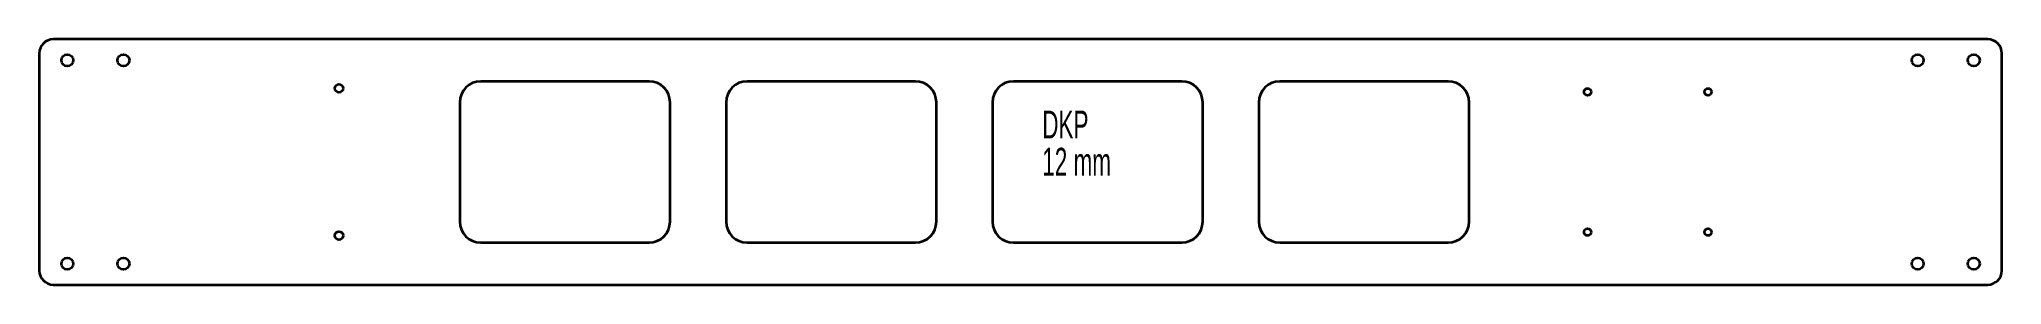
# Model space of a CAD drawing. Header units: millimetres. Extents: x -1433 to -33, y 21 to 196.
import ezdxf

# ---------------------------------------------------------------- set-up
doc = ezdxf.new("R2010")
doc.units = ezdxf.units.MM
doc.styles.add('SLDTEXTSTYLE0', font='TXT', dxfattribs={"width": 0.605})

# ---------------------------------------------------------------- blocks, each defined once
blk = doc.blocks.new('SW_NOTE_0')
at = {"color": 0, "linetype": 'Continuous', "lineweight": 0, "char_height": 19.84, "attachment_point": 1, "style": 'SLDTEXTSTYLE0'}
for s, insert in [('DKP', (0, 25.6)), ('12 mm', (0, -0.9))]:
    blk.add_mtext(s, dxfattribs=dict(at, insert=insert))

msp = doc.modelspace()

# ---------------------------------------------------------------- linework, layer by layer
at = {"color": 7, "linetype": 'Continuous', "lineweight": 35}
for p, q in [((-1433, 185.9), (-1433, 30.9)), ((-43, 195.9), (-1423, 195.9)), ((-33, 30.9), (-33, 185.9)), ((-998, 165.9), (-1118, 165.9)), ((-808, 165.9), (-928, 165.9)), ((-618, 165.9), (-738, 165.9)), ((-428, 165.9), (-548, 165.9)), ((-1133, 150.9), (-1133, 65.9)), ((-983, 65.9), (-983, 150.9)), ((-943, 150.9), (-943, 65.9)), ((-793, 65.9), (-793, 150.9)), ((-753, 150.9), (-753, 65.9)), ((-603, 65.9), (-603, 150.9)), ((-563, 150.9), (-563, 65.9)), ((-413, 65.9), (-413, 150.9)), ((-1118, 50.9), (-998, 50.9)), ((-928, 50.9), (-808, 50.9)), ((-738, 50.9), (-618, 50.9)), ((-548, 50.9), (-428, 50.9)), ((-1423, 20.9), (-43, 20.9))]:
    msp.add_line(p, q, dxfattribs=at)
for centre, radius in [((-1413, 180.9), 4.25), ((-1373, 180.9), 4.25), ((-93, 180.9), 4.25), ((-53, 180.9), 4.25), ((-1219.2, 160.9), 3), ((-328.5, 158.4), 2.5), ((-242.5, 158.4), 2.5), ((-1219.2, 55.9), 3), ((-328.5, 58.4), 2.5), ((-242.5, 58.4), 2.5), ((-1413, 35.9), 4.25), ((-1373, 35.9), 4.25), ((-93, 35.9), 4.25), ((-53, 35.9), 4.25)]:
    msp.add_circle(centre, radius, dxfattribs=at)
for centre, radius, start, end in [((-1423, 185.9), 10, 90, 180), ((-43, 185.9), 10, 0, 90), ((-1118, 150.9), 15, 90, 180), ((-998, 150.9), 15, 0, 90), ((-928, 150.9), 15, 90, 180), ((-808, 150.9), 15, 0, 90), ((-738, 150.9), 15, 90, 180), ((-618, 150.9), 15, 0, 90), ((-548, 150.9), 15, 90, 180), ((-428, 150.9), 15, 0, 90), ((-1118, 65.9), 15, 180, 270), ((-998, 65.9), 15, 270, 0), ((-928, 65.9), 15, 180, 270), ((-808, 65.9), 15, 270, 0), ((-738, 65.9), 15, 180, 270), ((-618, 65.9), 15, 270, 0), ((-548, 65.9), 15, 180, 270), ((-428, 65.9), 15, 270, 0), ((-1423, 30.9), 10, 180, 270), ((-43, 30.9), 10, 270, 0)]:
    msp.add_arc(centre, radius, start, end, dxfattribs=at)

# ---------------------------------------------------------------- block references
at = {"color": 7, "linetype": 'Continuous', "lineweight": 0}
msp.add_blockref('SW_NOTE_0', (-717.5, 119.4), dxfattribs=at)

doc.saveas('drawing.dxf')
